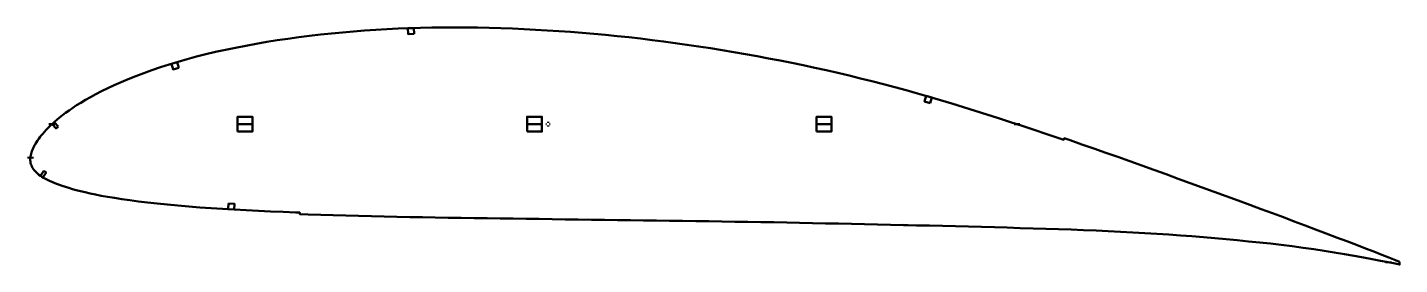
# Model space of a CAD drawing. Header units: metres. Extents: x -3 to 922, y -95 to 65.
import ezdxf

# ---------------------------------------------------------------- set-up
doc = ezdxf.new("R2010")
doc.units = ezdxf.units.M
doc.layers.add('Layer', color=1, linetype='Continuous', lineweight=50)

msp = doc.modelspace()

# ---------------------------------------------------------------- linework, layer by layer
at = {"layer": 'Layer'}
for p, q in [((15.24, 0), (11.24, 0)), ((148.89, 0), (137.89, 0)), ((344.11, 0), (333.11, 0)), ((346.8, 0), (346.3, 0)), ((347.8, 1), (347.8, 1.5)), ((348.8, 0), (349.3, 0)), ((347.8, -1), (347.8, -1.5)), ((539.33, 0), (528.33, 0)), ((661.98, 0), (665.98, 0)), ((0.73, -22.8), (-3.26, -22.5)), ((847.56, -64.29), (847.38, -64.75)), ((586.53, -67.88), (590.51, -68.18)), ((842.98, -80.96), (842.9, -81.45)), ((884.99, -78.42), (884.8, -78.88)), ((882.57, -86.72), (882.49, -87.22)), ((902.25, -90.26), (902.18, -90.76)), ((903.69, -85.56), (903.48, -86.02)), ((912.44, -92.95), (916.43, -93.26))]:
    msp.add_line(p, q, dxfattribs=at)
msp.add_lwpolyline([(921.9, -92.72), (919.14, -91.59), (914.7, -89.87), (909.9, -87.97), (904.65, -85.93), (898.93, -83.75), (892.77, -81.4), (886.25, -78.9), (879.43, -76.3), (872.42, -73.62), (865.33, -70.95), (858.19, -68.31), (850.95, -65.57), (843.62, -62.79), (836.17, -60.02), (828.6, -57.22), (820.9, -54.41), (813.05, -51.53), (805.07, -48.61), (797.01, -45.66), (788.89, -42.69), (780.74, -39.72), (772.58, -36.75), (764.43, -33.8), (756.29, -30.85), (748.14, -27.93), (740.02, -25.02), (731.92, -22.13), (723.85, -19.27), (715.81, -16.45), (707.77, -13.65), (699.75, -10.88), (695.78, -9.53), (695.44, -10.52), (691.41, -9.14), (683.43, -6.44), (675.46, -3.78), (667.5, -1.15), (659.53, 1.45), (651.57, 4.02), (643.63, 6.56), (635.74, 9.06), (627.91, 11.5), (620.12, 13.89), (612.37, 16.21), (604.65, 18.47), (596.93, 20.67), (589.23, 22.82), (581.54, 24.92), (573.85, 26.95), (566.18, 28.93), (558.49, 30.85), (550.79, 32.72), (543.08, 34.54), (535.35, 36.3), (527.6, 38.01), (519.84, 39.68), (512.08, 41.29), (504.3, 42.84), (496.49, 44.35), (488.66, 45.8), (480.81, 47.21), (472.94, 48.58), (465.07, 49.9), (457.19, 51.17), (449.31, 52.38), (441.44, 53.55), (433.58, 54.66), (425.72, 55.72), (417.86, 56.72), (410.01, 57.67), (402.16, 58.56), (394.32, 59.4), (386.47, 60.18), (378.63, 60.91), (370.79, 61.57), (362.95, 62.18), (355.1, 62.74), (347.25, 63.23), (339.4, 63.68), (331.56, 64.06), (323.73, 64.39), (315.91, 64.67), (308.1, 64.88), (300.3, 65.04), (292.52, 65.14), (284.78, 65.18), (277.08, 65.17), (269.44, 65.08), (261.83, 64.93), (254.26, 64.7), (246.69, 64.4), (239.12, 64.03), (231.58, 63.59), (224.06, 63.08), (216.56, 62.51), (209.09, 61.87), (201.65, 61.16), (194.26, 60.38), (186.92, 59.53), (179.62, 58.6), (172.38, 57.61), (165.21, 56.55), (158.09, 55.41), (151.02, 54.18), (144.01, 52.89), (137.08, 51.54), (130.28, 50.14), (123.61, 48.67), (117.09, 47.13), (110.69, 45.52), (104.42, 43.83), (98.28, 42.06), (92.27, 40.22), (86.41, 38.33), (80.72, 36.38), (75.2, 34.38), (69.87, 32.34), (64.74, 30.29), (59.85, 28.23), (55.22, 26.19), (50.84, 24.16), (46.74, 22.16), (42.89, 20.18), (39.29, 18.23), (35.94, 16.33), (32.82, 14.48), (29.92, 12.69), (27.24, 10.95), (24.77, 9.26), (22.48, 7.62), (20.36, 6.02), (18.4, 4.47), (16.58, 2.96), (14.89, 1.5), (13.33, 0.09), (11.88, -1.29), (10.54, -2.62), (9.29, -3.92), (8.14, -5.19), (7.07, -6.42), (6.08, -7.62), (5.17, -8.79), (4.33, -9.93), (3.55, -11.06), (2.82, -12.16), (2.17, -13.2), (1.58, -14.22), (1.05, -15.26), (0.56, -16.28), (0.13, -17.24), (-0.24, -18.16), (-0.54, -19.11), (-0.8, -20.04), (-1.01, -20.95), (-1.16, -21.83), (-1.27, -22.71), (-1.33, -23.52), (-1.33, -24.35), (-1.26, -25.17), (-1.12, -26.01), (-0.9, -26.86), (-0.61, -27.7), (-0.25, -28.54), (0.18, -29.36), (0.7, -30.17), (1.3, -30.97), (1.98, -31.77), (2.74, -32.54), (3.57, -33.31), (4.47, -34.05), (5.44, -34.78), (6.5, -35.49), (7.64, -36.18), (8.87, -36.86), (10.19, -37.53), (11.61, -38.21), (13.12, -38.88), (14.73, -39.56), (16.44, -40.25), (18.27, -40.94), (20.23, -41.64), (22.33, -42.33), (24.6, -43.03), (27.04, -43.74), (29.68, -44.46), (32.53, -45.2), (35.61, -45.95), (38.94, -46.71), (42.56, -47.47), (46.49, -48.23), (50.76, -48.98), (55.41, -49.74), (60.44, -50.51), (65.84, -51.28), (71.62, -52.04), (77.77, -52.77), (84.28, -53.48), (91.12, -54.17), (98.24, -54.85), (105.55, -55.5), (113.02, -56.11), (120.61, -56.67), (128.34, -57.16), (136.24, -57.61), (144.28, -58.03), (152.44, -58.42), (160.71, -58.78), (169.08, -59.12), (177.53, -59.44), (180.37, -59.55), (180.33, -60.6), (185.99, -60.81), (194.49, -61.12), (202.99, -61.39), (211.5, -61.64), (220.06, -61.87), (228.66, -62.08), (237.28, -62.29), (245.89, -62.48), (254.48, -62.65), (263.1, -62.8), (271.75, -62.93), (280.45, -63.05), (289.17, -63.18), (297.9, -63.32), (306.65, -63.44), (315.41, -63.56), (324.2, -63.68), (332.99, -63.8), (341.79, -63.92), (350.59, -64.05), (359.38, -64.18), (368.17, -64.31), (376.96, -64.42), (385.76, -64.54), (394.55, -64.65), (403.35, -64.78), (412.15, -64.9), (420.94, -65.03), (429.73, -65.15), (438.53, -65.26), (447.32, -65.37), (456.1, -65.49), (464.88, -65.61), (473.64, -65.73), (482.4, -65.87), (491.16, -66.01), (499.92, -66.16), (508.66, -66.31), (517.39, -66.48), (526.12, -66.66), (534.88, -66.85), (543.65, -67.05), (552.42, -67.24), (561.2, -67.43), (569.98, -67.62), (578.75, -67.81), (587.52, -68.01), (596.29, -68.21), (605.06, -68.42), (613.82, -68.62), (622.56, -68.82), (631.28, -69.03), (639.98, -69.26), (648.68, -69.5), (657.4, -69.75), (666.1, -70), (674.76, -70.25), (683.36, -70.51), (691.89, -70.79), (700.39, -71.1), (708.86, -71.42), (717.23, -71.76), (725.53, -72.13), (733.77, -72.54), (742, -73), (750.19, -73.48), (758.32, -73.94), (766.28, -74.41), (774.09, -74.96), (781.87, -75.59), (789.65, -76.23), (797.36, -76.85), (804.96, -77.52), (812.51, -78.27), (820.05, -79.02), (827.52, -79.73), (834.87, -80.48), (842.18, -81.36), (849.54, -82.31), (856.86, -83.25), (863.99, -84.2), (870.97, -85.28), (877.91, -86.43), (884.72, -87.6), (891.3, -88.74), (897.56, -89.88), (903.48, -91), (909.03, -92.05), (914.19, -93.06), (918.95, -94.01), (921.88, -94.63)], close=True, dxfattribs=at)
for points in [[(257.39, 60.79), (253.39, 60.67), (253.27, 64.67), (257.27, 64.79), (257.39, 60.79)], [(98.8, 38.04), (94.97, 36.87), (93.8, 40.69), (97.63, 41.86), (98.8, 38.04)], [(605.51, 14.05), (601.67, 15.17), (602.79, 19.01), (606.63, 17.89), (605.51, 14.05)], [(17.5, -1.53), (16.02, -2.87), (13.33, 0.09), (14.82, 1.43), (17.5, -1.53)], [(138.39, -5), (138.39, 5), (148.39, 5), (148.39, -5), (138.39, -5)], [(333.61, -5), (333.61, 5), (343.61, 5), (343.61, -5), (333.61, -5)], [(528.83, -5), (528.83, 5), (538.83, 5), (538.83, -5), (528.83, -5)], [(7.69, -31.46), (9.35, -32.58), (7.12, -35.9), (5.46, -34.79), (7.69, -31.46)], [(132.28, -53.38), (136.27, -53.6), (136.05, -57.6), (132.05, -57.37), (132.28, -53.38)]]:
    msp.add_lwpolyline(points, dxfattribs=at)

doc.saveas('drawing.dxf')
